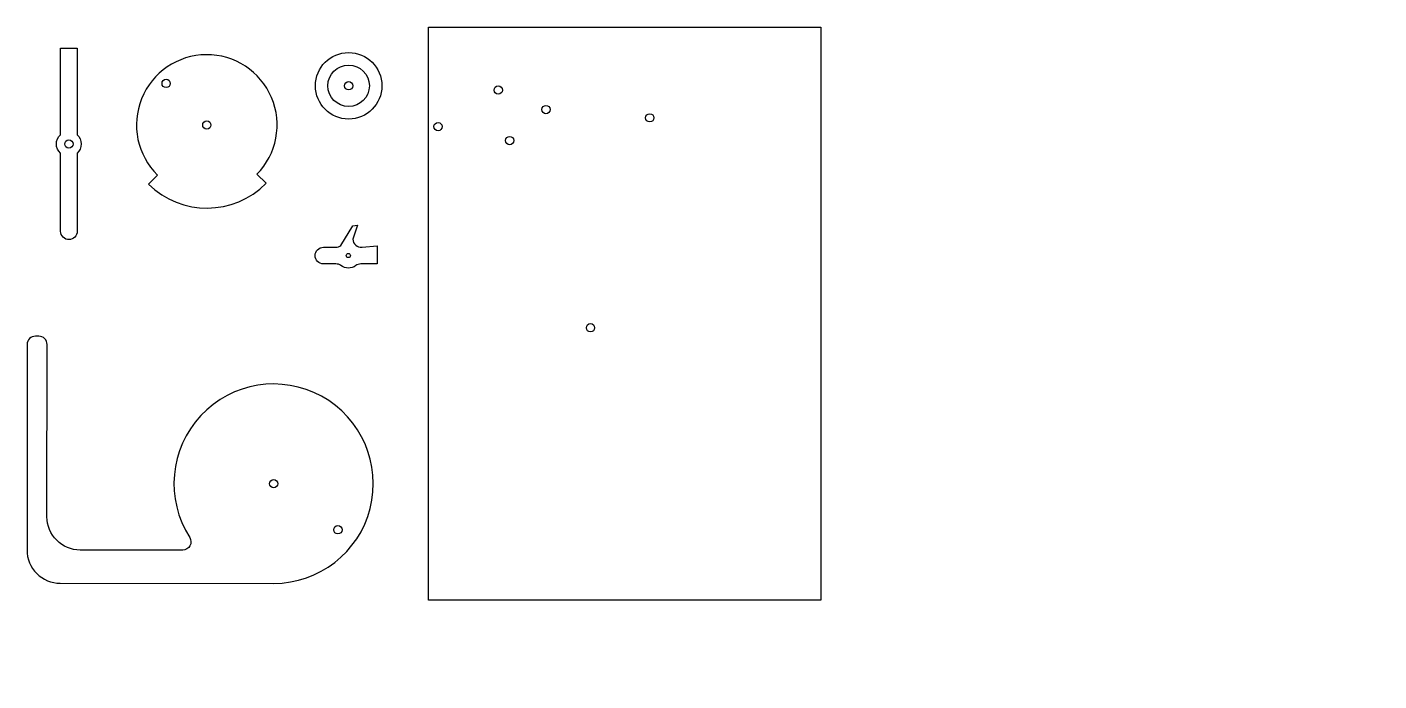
# Model space of a CAD drawing. Extents: x -0.1 to 10, y -0.6 to 4.3.
import ezdxf

# ---------------------------------------------------------------- set-up
doc = ezdxf.new("R2010")
doc.units = 0
doc.header["$MEASUREMENT"] = 0
doc.layers.get('0').update_dxf_attribs({"linetype": 'CONTINUOUS'})
doc.layers.add('holes_trace', color=1, linetype='CONTINUOUS')

msp = doc.modelspace()

# ---------------------------------------------------------------- linework, layer by layer
for p, q in [((0.858, 3.198), (0.791, 3.13)), ((1.675, 3.137), (1.606, 3.205))]:
    msp.add_line(p, q)
msp.add_lwpolyline([(5.848, 0), (2.898, 0), (2.898, 4.312), (5.848, 4.312)], close=True)
for points in [[(0.128, 4.152), (0.253, 4.152), (0.253, 3.502, -0.447214), (0.253, 3.363), (0.254, 2.776, -0.414214), (0.192, 2.713), (0.192, 2.713, -0.414214), (0.129, 2.775), (0.128, 3.363, -0.447214), (0.128, 3.502)], [(-0.123, 1.924), (-0.124, 0.378, 0.414214), (0.126, 0.128), (1.732, 0.127, 3.907408), (1.1, 0.473, -0.592453), (1.048, 0.377), (0.276, 0.378, -0.414214), (0.026, 0.628), (0.027, 1.924, 0.414214), (-0.035, 1.986), (-0.06, 1.986, 0.414214)]]:
    msp.add_lwpolyline(points, format="xyb", close=True)
msp.add_lwpolyline([(2.238, 2.668), (2.327, 2.816), (2.364, 2.822), (2.328, 2.717, 0.440747), (2.397, 2.656), (2.51, 2.667), (2.51, 2.53), (2.388, 2.53, 0.162278), (2.35, 2.517, -0.333333), (2.238, 2.518, 0.162278), (2.2, 2.53), (2.107, 2.53, -0.414214), (2.044, 2.593), (2.044, 2.593, -0.414214), (2.107, 2.655), (2.201, 2.655, 0.162278), (2.238, 2.668)], format="xyb")
for centre, radius in [((2.296, 3.87), 0.25), ((2.296, 3.87), 0.156), ((0, 0), 0), ((0, 0), 0), ((0, 0), 0), ((10.049, -0.607), 0)]:
    msp.add_circle(centre, radius)
for radius, start, end in [(0.529, 315.5044, 225.5044), (0.625, 225.5044, 315.5044)]:
    msp.add_arc((1.229, 3.575), radius, start, end)
at = {"layer": 'holes_trace'}
for centre, radius in [((0.923, 3.888), 0.0312), ((2.296, 3.87), 0.0312), ((3.422, 3.838), 0.0312), ((3.781, 3.691), 0.0312), ((1.229, 3.575), 0.0312), ((2.969, 3.563), 0.0312), ((4.562, 3.629), 0.0312), ((0.191, 3.432), 0.0312), ((0.191, 3.432), 0.0312), ((3.508, 3.458), 0.0312), ((2.294, 2.593), 0.0155), ((4.116, 2.05), 0.0312), ((1.732, 0.877), 0.0312), ((2.215, 0.53), 0.0312)]:
    msp.add_circle(centre, radius, dxfattribs=at)

doc.saveas('drawing.dxf')
